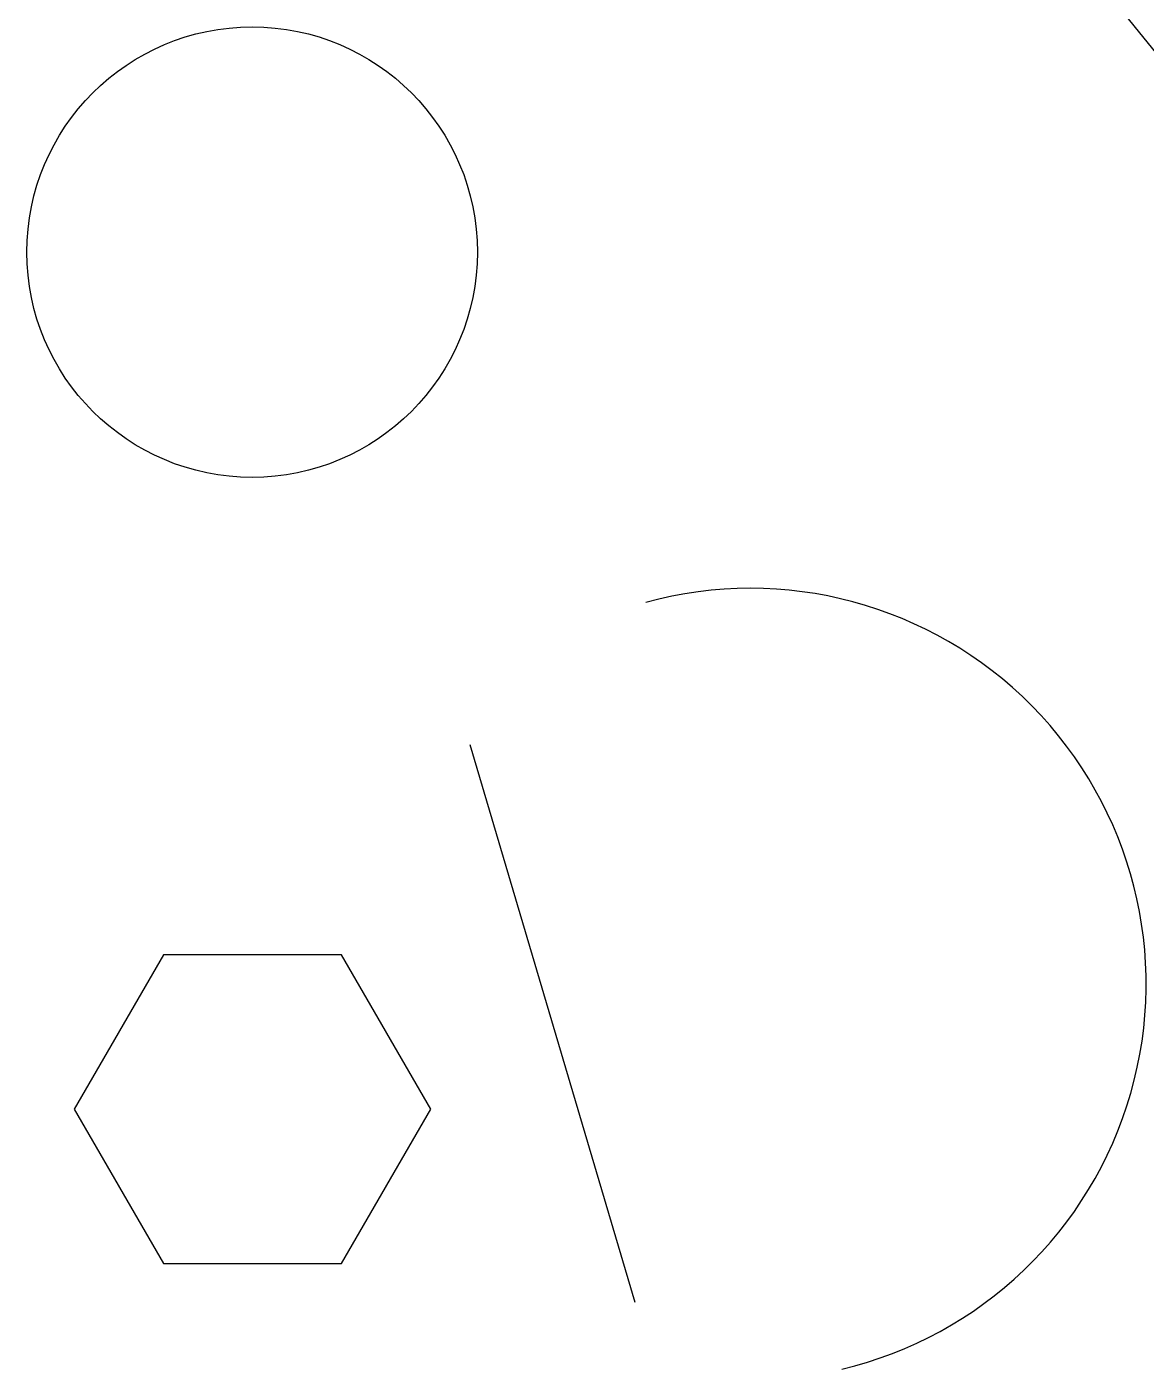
# Model space of a CAD drawing. Header units: inches. Extents: x -73 to 289, y -84 to 351.
import ezdxf

# ---------------------------------------------------------------- set-up
doc = ezdxf.new("R2010")
doc.units = ezdxf.units.IN
doc.header["$MEASUREMENT"] = 0
doc.layers.add('Слой1', color=7, linetype='Continuous')

msp = doc.modelspace()

# ---------------------------------------------------------------- linework, layer by layer
at = {"layer": 'Слой1', "color": 6}
msp.add_line((123.92, -62.58), (70.47, 118.08), dxfattribs=at)
at = {"layer": 'Слой1'}
msp.add_xline((412.34, 194.38), (-0.629065, 0.777353), dxfattribs=at)
at = {"layer": 'Слой1', "color": 1}
msp.add_lwpolyline([(-28.87, 50), (-57.74, 0), (-28.87, -50), (28.87, -50), (57.74, 0), (28.87, 50)], close=True, dxfattribs=at)
at = {"layer": 'Слой1', "color": 3}
msp.add_circle((-0.13, 277.68), 72.97, dxfattribs=at)
at = {"layer": 'Слой1', "color": 5}
msp.add_arc((161.28, 40.55), 128.21, 283.3558, 105.2973, dxfattribs=at)

doc.saveas('drawing.dxf')
